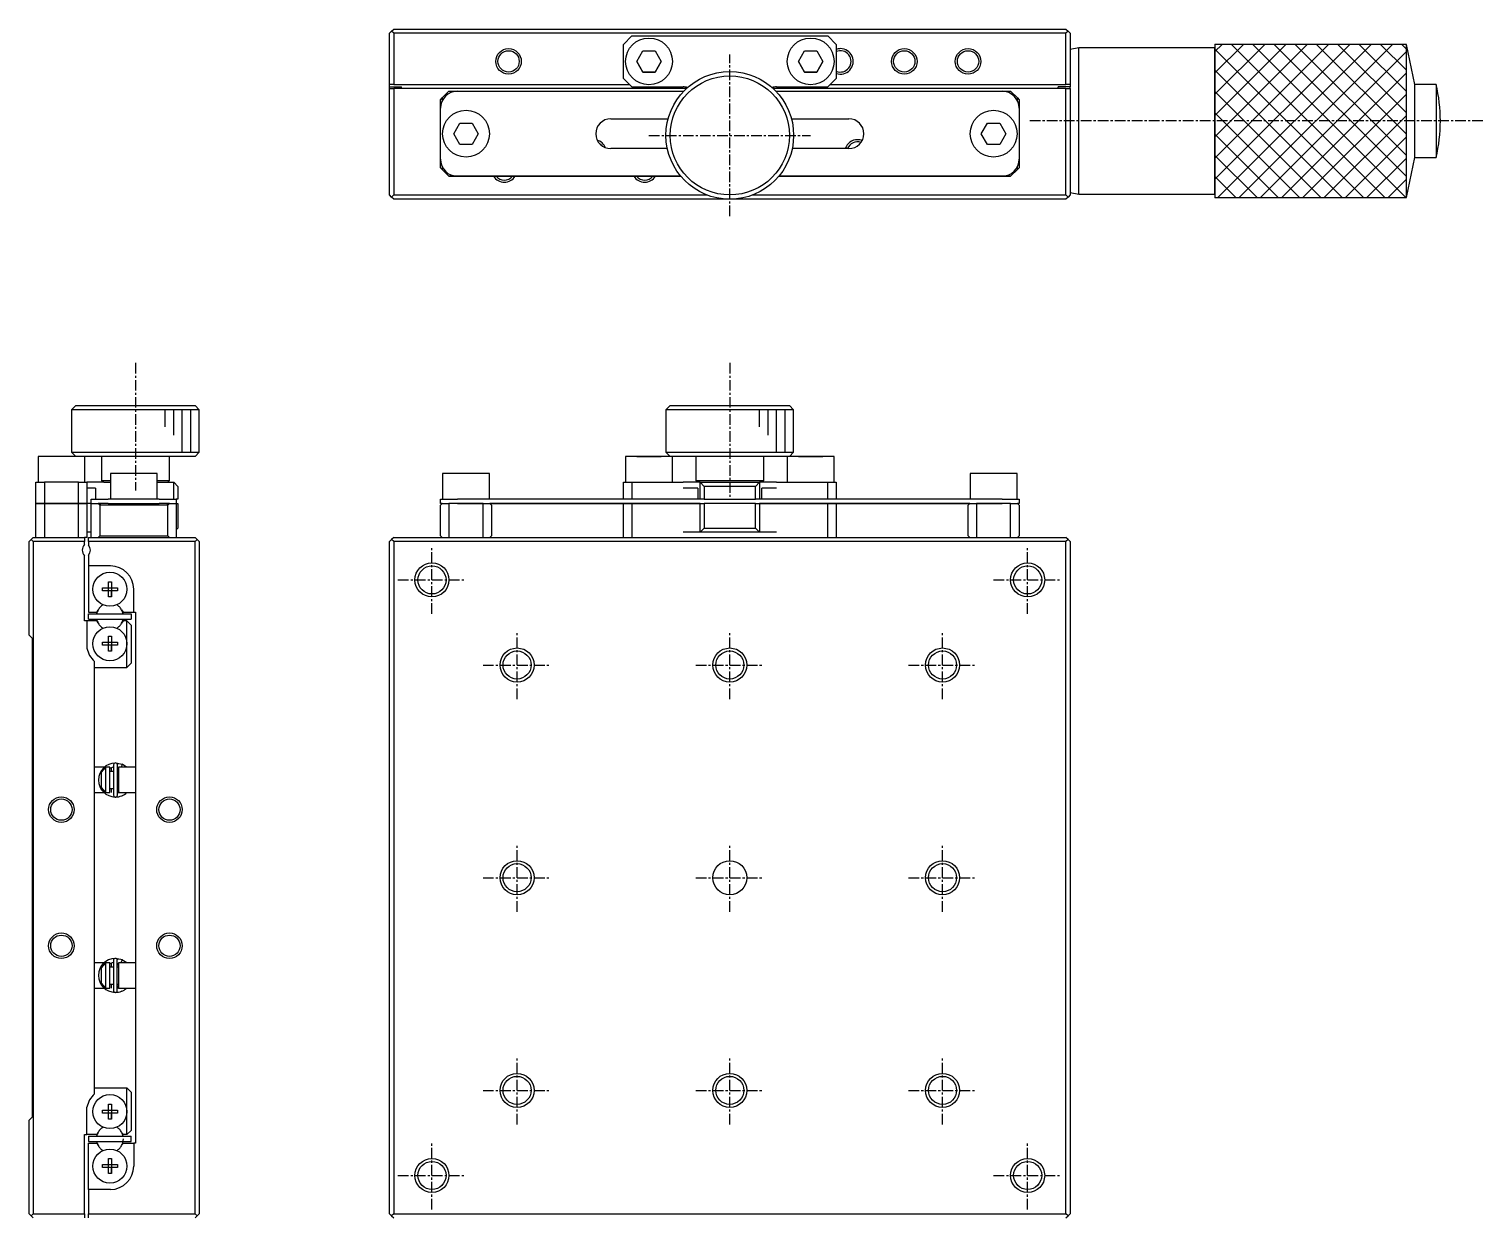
# Model space of a CAD drawing. Extents: x 10 to 387, y 10 to 255.
# Drawn here: x 32 to 202.8, y 115.4 to 255 of the extents above; entities that cross this region are included whole.
import ezdxf

# ---------------------------------------------------------------- set-up
doc = ezdxf.new("R2010")
doc.units = 0
doc.linetypes.add('CENTER', pattern=[2, 1.25, -0.25, 0.25, -0.25])
doc.layers.get('0').update_dxf_attribs({"linetype": 'CONTINUOUS'})
doc.layers.add('CENTER', color=1, linetype='CENTER')

msp = doc.modelspace()

# ---------------------------------------------------------------- linework, layer by layer
at = {"color": 7, "linetype": 'CONTINUOUS'}
for p, q in [((74.344929, 254.5), (74.594929, 254.75)), ((74.594929, 254.75), (74.844929, 255)), ((74.844929, 254.5), (74.594929, 254.75)), ((74.844929, 255), (153.844929, 255)), ((153.844929, 255), (154.094929, 254.75)), ((154.094929, 254.75), (153.844929, 254.5)), ((154.094929, 254.75), (154.344929, 254.5)), ((74.344929, 248.5), (74.344929, 254.5)), ((153.844929, 254.5), (74.844929, 254.5)), ((74.844929, 254.5), (74.844929, 248.5)), ((102.844929, 254.2), (101.844929, 253.2)), ((101.844929, 249.2), (101.844929, 253.2)), ((102.844929, 254.2), (125.844929, 254.2)), ((126.844929, 253.2), (125.844929, 254.2)), ((126.844929, 253.2), (126.844929, 249.2)), ((153.844929, 248.5), (153.844929, 254.5)), ((154.344929, 254.5), (154.344929, 248.5)), ((171.344929, 253.2), (171.344929, 252.8)), ((193.844929, 244.2), (193.844929, 253.2)), ((194.844929, 248.5), (193.844929, 253.2)), ((103.401554, 251.2), (104.123242, 252.45)), ((104.123242, 249.95), (103.401554, 251.2)), ((103.401554, 251.2), (104.123242, 249.95)), ((104.123242, 252.45), (105.566617, 252.45)), ((105.566617, 252.45), (106.288305, 251.2)), ((106.288305, 251.2), (105.566617, 249.95)), ((105.566617, 249.95), (106.288305, 251.2)), ((122.401554, 251.2), (123.123242, 252.45)), ((123.123242, 249.95), (122.401554, 251.2)), ((122.401554, 251.2), (123.123242, 249.95)), ((123.123242, 252.45), (124.566617, 252.45)), ((124.566617, 252.45), (125.288305, 251.2)), ((125.288305, 251.2), (124.566617, 249.95)), ((124.566617, 249.95), (125.288305, 251.2)), ((155.344929, 252.8), (154.344929, 252.6)), ((155.344929, 235.6), (155.344929, 252.8)), ((171.344929, 252.8), (155.344929, 252.8)), ((171.344929, 235.6), (171.344929, 252.8)), ((105.566617, 249.95), (104.123242, 249.95)), ((104.123242, 249.95), (105.566617, 249.95)), ((124.566617, 249.95), (123.123242, 249.95)), ((123.123242, 249.95), (124.566617, 249.95)), ((74.844929, 248.5), (74.344929, 248.5)), ((74.344929, 248.2), (74.344929, 248.5)), ((74.344929, 248.2), (75.744929, 248.2)), ((74.344929, 248), (74.344929, 248.2)), ((74.344929, 235.5), (74.344929, 248)), ((74.344929, 248), (74.844929, 248)), ((74.844929, 248.5), (102.544929, 248.5)), ((74.844929, 248), (74.844929, 235.5)), ((109.24591, 248), (74.844929, 248)), ((75.744929, 248), (75.744929, 248.2)), ((101.844929, 249.2), (102.844929, 248.2)), ((102.844929, 248.2), (108.844929, 248.2)), ((153.844929, 248), (119.443949, 248)), ((119.844929, 248.2), (125.844929, 248.2)), ((125.844929, 248.2), (126.844929, 249.2)), ((126.144929, 248.5), (153.844929, 248.5)), ((154.344929, 248.2), (152.944929, 248.2)), ((152.944929, 248), (152.944929, 248.2)), ((154.344929, 248.5), (153.844929, 248.5)), ((153.844929, 235.5), (153.844929, 248)), ((153.844929, 248), (154.344929, 248)), ((154.344929, 248.5), (154.344929, 248.2)), ((154.344929, 248), (154.344929, 248.2)), ((154.344929, 248), (154.344929, 235.5)), ((194.844929, 244.2), (194.844929, 248.5)), ((197.344929, 248.5), (194.844929, 248.5)), ((197.344929, 248.5), (197.344929, 239.9)), ((80.344929, 246.7), (80.544929, 246.9)), ((80.344929, 245.7), (80.344929, 246.7)), ((81.344929, 247.7), (80.544929, 246.9)), ((80.544929, 246.9), (80.544929, 246.57178)), ((81.344929, 247.7), (82.344929, 247.7)), ((82.344929, 247.7), (108.940302, 247.7)), ((119.749557, 247.7), (146.344929, 247.7)), ((146.344929, 247.7), (147.344929, 247.7)), ((148.144929, 246.9), (147.344929, 247.7)), ((148.144929, 246.57178), (148.144929, 246.9)), ((148.144929, 246.9), (148.344929, 246.7)), ((148.344929, 246.7), (148.344929, 245.7)), ((80.344929, 239.7), (80.344929, 245.7)), ((100.344929, 244.45), (107.102865, 244.45)), ((100.344929, 244.45), (107.102865, 244.45)), ((121.586994, 244.45), (128.344929, 244.45)), ((121.586994, 244.45), (128.344929, 244.45)), ((148.344929, 245.7), (148.344929, 239.7)), ((81.901554, 242.7), (82.623242, 243.95)), ((82.623242, 241.45), (81.901554, 242.7)), ((82.623242, 243.95), (84.066617, 243.95)), ((84.066617, 243.95), (84.788305, 242.7)), ((84.788305, 242.7), (84.066617, 241.45)), ((143.901554, 242.7), (144.623242, 243.95)), ((144.623242, 241.45), (143.901554, 242.7)), ((144.623242, 243.95), (146.066617, 243.95)), ((146.066617, 243.95), (146.788305, 242.7)), ((146.788305, 242.7), (146.066617, 241.45)), ((194.844929, 239.9), (194.844929, 244.2)), ((84.066617, 241.45), (82.623242, 241.45)), ((107.006844, 240.95), (100.344929, 240.95)), ((128.344929, 240.95), (121.683015, 240.95)), ((146.066617, 241.45), (144.623242, 241.45)), ((80.344929, 238.7), (80.344929, 239.7)), ((148.344929, 239.7), (148.344929, 238.7)), ((193.844929, 235.2), (194.844929, 239.9)), ((194.844929, 239.9), (197.344929, 239.9)), ((80.544929, 238.5), (80.344929, 238.7)), ((80.344929, 238.7), (80.544929, 238.5)), ((80.544929, 238.82822), (80.544929, 238.5)), ((80.544929, 238.5), (81.344929, 237.7)), ((81.344929, 237.7), (80.544929, 238.5)), ((82.344929, 237.7), (81.344929, 237.7)), ((81.344929, 237.7), (82.344929, 237.7)), ((108.582118, 237.7), (82.344929, 237.7)), ((82.344929, 237.7), (85.344929, 237.7)), ((85.344929, 237.7), (108.582118, 237.7)), ((146.344929, 237.7), (120.107741, 237.7)), ((120.107741, 237.7), (143.344929, 237.7)), ((143.344929, 237.7), (146.344929, 237.7)), ((147.344929, 237.7), (146.344929, 237.7)), ((146.344929, 237.7), (147.344929, 237.7)), ((147.344929, 237.7), (148.144929, 238.5)), ((148.144929, 238.5), (147.344929, 237.7)), ((148.144929, 238.5), (148.144929, 238.82822)), ((148.344929, 238.7), (148.144929, 238.5)), ((148.144929, 238.5), (148.344929, 238.7)), ((154.344929, 235.8), (155.344929, 235.6)), ((74.594929, 235.25), (74.344929, 235.5)), ((74.844929, 235.5), (74.594929, 235.25)), ((74.844929, 235), (74.594929, 235.25)), ((74.844929, 235.5), (111.652347, 235.5)), ((114.344929, 235), (74.844929, 235)), ((153.844929, 235), (114.344929, 235)), ((117.037512, 235.5), (153.844929, 235.5)), ((154.094929, 235.25), (153.844929, 235.5)), ((154.094929, 235.25), (153.844929, 235)), ((154.344929, 235.5), (154.094929, 235.25)), ((155.344929, 235.6), (171.344929, 235.6)), ((171.344929, 235.6), (171.344929, 235.2)), ((37.5, 210.75), (37, 210.25)), ((51.999563, 210.25), (37, 210.25)), ((37, 210.25), (37, 205.25)), ((37.5, 210.75), (51.499592, 210.75)), ((51.499592, 210.75), (51.5, 210.75)), ((52, 210.25), (51.5, 210.75)), ((52, 210.25), (51.999563, 210.25)), ((52, 205.25), (52, 210.25)), ((107.344929, 210.75), (106.844929, 210.25)), ((114.263981, 210.25), (106.844929, 210.25)), ((106.844929, 210.25), (106.844929, 205.25)), ((107.344929, 210.75), (114.269378, 210.75)), ((121.844929, 210.25), (114.263981, 210.25)), ((114.269378, 210.75), (121.344929, 210.75)), ((121.844929, 210.25), (121.344929, 210.75)), ((121.844929, 205.25), (121.844929, 210.25)), ((37, 205.25), (52, 205.25)), ((37, 205.25), (37.5, 204.75)), ((51.5, 204.75), (52, 205.25)), ((106.844929, 205.25), (121.844929, 205.25)), ((106.844929, 205.25), (107.344929, 204.75)), ((121.344929, 204.75), (121.844929, 205.25)), ((38.55, 204.75), (33.05, 204.75)), ((33.05, 204.75), (33.05, 201.75)), ((51.5, 204.75), (38.55, 204.75)), ((40.5, 204.75), (38.55, 204.75)), ((38.55, 201.75), (38.55, 204.75)), ((48.5, 204.75), (40.5, 204.75)), ((48.5, 204.75), (40.5, 204.75)), ((40.5, 204.75), (40.5, 201.95)), ((51.5, 204.75), (48.5, 204.75)), ((48.5, 201.95), (48.5, 204.75)), ((104.844929, 204.75), (102.094929, 204.75)), ((107.344929, 204.75), (102.094929, 204.75)), ((102.094929, 204.75), (102.094929, 201.75)), ((104.123242, 204.75), (103.401554, 204.75)), ((103.401554, 204.75), (104.123242, 204.75)), ((105.566617, 204.75), (104.123242, 204.75)), ((104.123242, 204.75), (105.566617, 204.75)), ((107.344929, 204.75), (104.844929, 204.75)), ((106.288305, 204.75), (105.566617, 204.75)), ((105.566617, 204.75), (106.288305, 204.75)), ((121.344929, 204.75), (107.344929, 204.75)), ((107.594929, 201.75), (107.594929, 204.75)), ((110.344929, 204.75), (110.344929, 201.95)), ((118.344929, 201.95), (118.344929, 204.75)), ((121.094929, 204.75), (121.094929, 201.75)), ((123.844929, 204.75), (121.344929, 204.75)), ((126.594929, 204.75), (121.344929, 204.75)), ((123.123242, 204.75), (122.401554, 204.75)), ((122.401554, 204.75), (123.123242, 204.75)), ((124.566617, 204.75), (123.123242, 204.75)), ((123.123242, 204.75), (124.566617, 204.75)), ((126.594929, 204.75), (123.844929, 204.75)), ((125.288305, 204.75), (124.566617, 204.75)), ((124.566617, 204.75), (125.288305, 204.75)), ((126.594929, 201.75), (126.594929, 204.75)), ((32.8, 199.25), (32.8, 201.75)), ((32.8, 201.75), (33.8, 201.75)), ((33.8, 201.75), (33.8, 199.25)), ((37.8, 201.75), (33.8, 201.75)), ((37.8, 199.25), (37.8, 201.75)), ((37.8, 201.75), (38.8, 201.75)), ((38.8, 201.75), (38.8, 199.25)), ((40.8, 201.75), (38.8, 201.75)), ((40.5, 201.95), (41.55, 201.95)), ((40.5, 201.95), (40.7, 201.75)), ((40.8, 201.75), (41.55, 201.75)), ((47.05, 202.75), (41.55, 202.75)), ((41.55, 202.75), (41.55, 199.75)), ((47.05, 199.75), (47.05, 202.75)), ((47.05, 201.95), (48.5, 201.95)), ((47.05, 201.75), (49, 201.75)), ((48.3, 201.75), (48.5, 201.95)), ((49, 199.75), (49, 201.75)), ((49, 201.75), (49.5, 201.25)), ((86.094929, 202.75), (80.594929, 202.75)), ((80.594929, 202.75), (80.594929, 199.75)), ((86.094929, 199.75), (86.094929, 202.75)), ((101.844929, 199.750001), (101.844929, 201.75)), ((101.844929, 201.75), (102.844929, 201.75)), ((102.844929, 201.75), (102.844929, 199.750001)), ((102.844929, 201.75), (108.844929, 201.75)), ((110.544929, 201.75), (108.844929, 201.75)), ((110.344929, 201.95), (118.344929, 201.95)), ((110.344929, 201.95), (110.544929, 201.75)), ((110.844929, 201.75), (110.544929, 201.75)), ((110.844929, 199.75), (110.844929, 201.75)), ((110.844929, 201.75), (111.344929, 201.25)), ((110.844929, 201.75), (113.094929, 201.75)), ((113.094929, 201.75), (115.594929, 201.75)), ((115.594929, 201.75), (117.844929, 201.75)), ((117.844929, 201.75), (117.344929, 201.25)), ((118.144929, 201.75), (117.844929, 201.75)), ((117.844929, 201.75), (117.844929, 199.75)), ((118.144929, 201.75), (118.344929, 201.95)), ((119.844929, 201.75), (118.144929, 201.75)), ((119.844929, 201.75), (125.844929, 201.75)), ((125.844929, 199.750001), (125.844929, 201.75)), ((125.844929, 201.75), (126.844929, 201.75)), ((126.844929, 201.75), (126.844929, 199.750001)), ((148.094929, 202.75), (142.594929, 202.75)), ((142.594929, 202.75), (142.594929, 199.75)), ((148.094929, 199.75), (148.094929, 202.75)), ((39.8, 201.05), (38.8, 201.05)), ((39.8, 201.05), (39.8, 199.75)), ((49.5, 201.25), (49.5, 199.75)), ((110.57698, 201.05), (108.844929, 201.05)), ((110.57698, 201.05), (110.57698, 199.75)), ((111.344929, 201.25), (111.344929, 199.75)), ((117.344929, 201.25), (111.344929, 201.25)), ((117.344929, 199.75), (117.344929, 201.25)), ((119.844929, 201.05), (118.112879, 201.05)), ((118.112879, 199.75), (118.112879, 201.05)), ((33.8, 199.25), (32.8, 199.25)), ((32.8, 195.25), (32.8, 199.25)), ((32.8, 199.25), (33.8, 199.25)), ((33.8, 199.25), (37.8, 199.25)), ((33.8, 199.25), (33.8, 195.25)), ((37.8, 199.25), (33.8, 199.25)), ((38.8, 199.25), (37.8, 199.25)), ((37.8, 195.25), (37.8, 199.25)), ((37.8, 199.25), (38.8, 199.25)), ((38.8, 199.25), (38.8, 195.25)), ((39.3, 199.25), (38.8, 199.25)), ((39.3, 199.25), (39.3, 199.75)), ((39.3, 199.75), (41.3, 199.75)), ((39.3, 195.25), (39.3, 199.25)), ((39.3, 199.25), (40.1, 199.25)), ((40.3, 199.05), (40.1, 199.25)), ((40.1, 199.25), (40.42822, 199.25)), ((40.42822, 199.25), (40.1, 199.25)), ((48.3, 199.05), (40.3, 199.05)), ((40.3, 199.05), (40.3, 195.45)), ((41.3, 199.25), (40.42822, 199.25)), ((47.3, 199.75), (41.3, 199.75)), ((41.3, 199.25), (43, 199.25)), ((43, 199.25), (47.3, 199.25)), ((47.3, 199.75), (49.3, 199.75)), ((48.17178, 199.25), (47.3, 199.25)), ((48.17178, 199.25), (48.5, 199.25)), ((48.5, 199.25), (48.17178, 199.25)), ((48.5, 199.25), (48.3, 199.05)), ((48.3, 195.45), (48.3, 199.05)), ((48.5, 199.25), (49.3, 199.25)), ((49.5, 199.75), (49.3, 199.75)), ((49.3, 199.75), (49.3, 199.25)), ((49.3, 199.25), (49.3, 195.25)), ((49.3, 199.25), (49.5, 199.25)), ((49.5, 199.25), (49.5, 196.35)), ((80.344929, 199.25), (80.344929, 199.75)), ((80.344929, 199.75), (82.344929, 199.75)), ((80.544929, 199.25), (80.344929, 199.05)), ((80.544929, 199.25), (80.344929, 199.25)), ((80.544929, 199.25), (80.344929, 199.25)), ((80.344929, 195.45), (80.344929, 199.05)), ((80.544929, 199.25), (81.344929, 199.25)), ((81.344929, 199.25), (81.344929, 195.25)), ((82.344929, 199.25), (81.344929, 199.25)), ((82.344929, 199.25), (81.344929, 199.25)), ((111.144929, 199.75), (82.344929, 199.75)), ((85.344929, 199.25), (82.344929, 199.25)), ((82.344929, 199.25), (85.344929, 199.25)), ((85.344929, 195.25), (85.344929, 199.25)), ((85.344929, 199.25), (111.144929, 199.25)), ((86.344929, 199.05), (86.144929, 199.25)), ((110.167805, 199.25), (86.144929, 199.25)), ((86.344929, 199.05), (86.344929, 195.45)), ((100.344929, 199.25), (98.594929, 199.25)), ((100.344929, 199.25), (98.594929, 199.25)), ((110.844929, 199.25), (100.344929, 199.25)), ((100.344929, 199.25), (110.844929, 199.25)), ((101.844929, 195.25), (101.844929, 199.25)), ((102.844929, 199.25), (102.844929, 195.25)), ((110.844929, 195.85), (110.844929, 199.25)), ((111.344929, 199.75), (111.144929, 199.75)), ((111.144929, 199.25), (111.344929, 199.25)), ((111.344929, 199.75), (117.344929, 199.75)), ((111.344929, 199.25), (111.344929, 196.35)), ((117.344929, 199.25), (111.344929, 199.25)), ((117.544929, 199.75), (117.344929, 199.75)), ((117.344929, 196.35), (117.344929, 199.25)), ((117.344929, 199.25), (117.544929, 199.25)), ((146.344929, 199.75), (117.544929, 199.75)), ((117.544929, 199.25), (143.344929, 199.25)), ((128.344929, 199.25), (117.844929, 199.25)), ((117.844929, 199.25), (128.344929, 199.25)), ((117.844929, 199.25), (117.844929, 195.85)), ((142.544929, 199.25), (118.522054, 199.25)), ((125.844929, 195.25), (125.844929, 199.25)), ((126.844929, 199.25), (126.844929, 195.25)), ((130.094929, 199.25), (128.344929, 199.25)), ((130.094929, 199.25), (128.344929, 199.25)), ((142.544929, 199.25), (142.344929, 199.05)), ((142.344929, 195.45), (142.344929, 199.05)), ((143.344929, 199.25), (143.344929, 195.25)), ((146.344929, 199.25), (143.344929, 199.25)), ((143.344929, 199.25), (146.344929, 199.25)), ((146.344929, 199.75), (148.344929, 199.75)), ((147.344929, 199.25), (146.344929, 199.25)), ((147.344929, 199.25), (146.344929, 199.25)), ((147.344929, 195.25), (147.344929, 199.25)), ((147.344929, 199.25), (148.144929, 199.25)), ((148.344929, 199.05), (148.144929, 199.25)), ((148.344929, 199.25), (148.144929, 199.25)), ((148.344929, 199.25), (148.144929, 199.25)), ((148.344929, 199.75), (148.344929, 199.25)), ((148.344929, 199.05), (148.344929, 195.45)), ((32.25, 195), (32, 194.75)), ((32.5, 195.25), (32.25, 195)), ((32.5, 194.75), (32.25, 195)), ((32.5, 195.25), (38.5, 195.25)), ((38.8, 195.25), (38.5, 195.25)), ((38.5, 195.25), (38.5, 194.75)), ((39.3, 195.85), (38.8, 195.85)), ((39, 195.25), (51.5, 195.25)), ((39, 194.75), (39, 195.25)), ((40.1, 195.25), (40.3, 195.45)), ((40.3, 195.45), (48.3, 195.45)), ((48.3, 195.45), (48.5, 195.25)), ((49.5, 196.35), (49.3, 196.15)), ((51.5, 195.25), (51.75, 195)), ((51.75, 195), (51.5, 194.75)), ((52, 194.75), (51.75, 195)), ((74.594929, 195), (74.344929, 194.75)), ((74.844929, 195.25), (74.594929, 195)), ((74.844929, 194.75), (74.594929, 195)), ((74.844929, 195.25), (153.844929, 195.25)), ((80.344929, 195.45), (80.544929, 195.25)), ((80.544929, 195.25), (80.344929, 195.45)), ((86.144929, 195.25), (86.344929, 195.45)), ((86.344929, 195.45), (86.144929, 195.25)), ((110.844929, 195.85), (108.844929, 195.85)), ((111.344929, 196.35), (110.844929, 195.85)), ((117.844929, 195.85), (110.844929, 195.85)), ((111.344929, 196.35), (117.344929, 196.35)), ((117.344929, 196.35), (117.844929, 195.85)), ((119.844929, 195.85), (117.844929, 195.85)), ((142.344929, 195.45), (142.544929, 195.25)), ((142.544929, 195.25), (142.344929, 195.45)), ((148.144929, 195.25), (148.344929, 195.45)), ((148.344929, 195.45), (148.144929, 195.25)), ((154.094929, 195), (153.844929, 195.25)), ((154.094929, 195), (153.844929, 194.75)), ((154.344929, 194.75), (154.094929, 195)), ((32, 183.75), (32, 194.75)), ((32.5, 194.75), (32.5, 115.75)), ((38.5, 194.75), (32.5, 194.75)), ((38.5, 194.411438), (38.5, 194.75)), ((38.5, 185.45), (38.5, 193.088562)), ((39, 194.75), (39, 194.35)), ((51.5, 194.75), (39, 194.75)), ((39, 193.15), (39, 191.9)), ((51.5, 115.75), (51.5, 194.75)), ((52, 194.75), (52, 115.75)), ((74.344929, 115.75), (74.344929, 194.75)), ((153.844929, 194.75), (74.844929, 194.75)), ((74.844929, 194.75), (74.844929, 115.75)), ((153.844929, 115.75), (153.844929, 194.75)), ((154.344929, 194.75), (154.344929, 115.75)), ((41.55, 191.9), (39, 191.9)), ((39, 191.9), (39, 186.45)), ((41.32, 190.036361), (41.68, 190.036361)), ((41.32, 189.33), (41.32, 190.036361)), ((41.68, 190.036361), (41.68, 189.33)), ((41.68, 190.036361), (41.68, 189.33)), ((40.613639, 189.33), (41.32, 189.33)), ((40.613639, 188.97), (40.613639, 189.33)), ((41.32, 188.97), (40.613639, 188.97)), ((41.330372, 189.319628), (41.32, 189.33)), ((41.330372, 188.980372), (41.32, 188.97)), ((41.32, 188.263639), (41.32, 188.97)), ((41.68, 188.263639), (41.32, 188.263639)), ((41.330372, 188.980372), (41.330372, 189.319628)), ((41.330372, 189.319628), (41.669628, 189.319628)), ((41.669628, 188.980372), (41.330372, 188.980372)), ((41.669628, 189.319628), (41.68, 189.33)), ((41.669628, 189.319628), (41.669628, 188.980372)), ((41.669628, 188.980372), (41.68, 188.97)), ((41.68, 189.33), (42.386361, 189.33)), ((41.68, 188.97), (41.68, 188.263639)), ((42.386361, 188.97), (41.68, 188.97)), ((41.68, 188.263639), (41.68, 188.97)), ((42.386361, 189.33), (42.386361, 188.97)), ((44.3, 186.45), (44.3, 189.15)), ((39, 186.45), (39.955588, 186.45)), ((39, 186.25), (44, 186.25)), ((39, 185.65), (39, 186.25)), ((39, 186.25), (39.941104, 186.25)), ((39.85, 186.25), (39.941104, 186.25)), ((39.85, 186.25), (39.941104, 186.25)), ((39.85, 186.25), (39.941104, 186.25)), ((39.85, 186.25), (39.941104, 186.25)), ((39.85, 186.25), (39.941104, 186.25)), ((39.85, 186.25), (39.941104, 186.25)), ((39.85, 186.25), (39.941104, 186.25)), ((39.85, 186.25), (39.941104, 186.25)), ((39.85, 186.25), (39.941104, 186.25)), ((39.85, 186.25), (39.941104, 186.25)), ((39.85, 186.25), (39.941104, 186.25)), ((39.85, 186.25), (39.941104, 186.25)), ((39.85, 186.25), (39.941104, 186.25)), ((39.85, 186.25), (39.941104, 186.25)), ((39.85, 186.25), (39.941104, 186.25)), ((39.85, 186.25), (39.941104, 186.25)), ((39.85, 186.25), (43.15, 186.25)), ((39.85, 186.25), (39.941104, 186.25)), ((39.85, 186.25), (39.941104, 186.25)), ((39.85, 186.25), (39.941104, 186.25)), ((39.85, 186.25), (39.941104, 186.25)), ((39.85, 186.25), (39.941104, 186.25)), ((39.85, 186.25), (39.941104, 186.25)), ((39.85, 186.25), (39.941104, 186.25)), ((39.85, 186.25), (39.941104, 186.25)), ((39.85, 186.25), (39.941104, 186.25)), ((39.85, 186.25), (39.941104, 186.25)), ((39.85, 186.25), (39.941104, 186.25)), ((39.85, 186.25), (39.941104, 186.25)), ((39.85, 186.25), (39.941104, 186.25)), ((39.85, 186.25), (39.941104, 186.25)), ((39.85, 186.25), (39.941104, 186.25)), ((39.955588, 186.45), (40.125185, 186.74375)), ((42.874815, 186.74375), (43.044412, 186.45)), ((43.044412, 186.45), (44.3, 186.45)), ((43.058896, 186.25), (43.15, 186.25)), ((43.058896, 186.25), (43.15, 186.25)), ((43.058896, 186.25), (43.15, 186.25)), ((43.058896, 186.25), (43.15, 186.25)), ((43.058896, 186.25), (43.15, 186.25)), ((43.058896, 186.25), (43.15, 186.25)), ((43.058896, 186.25), (43.15, 186.25)), ((43.058896, 186.25), (43.15, 186.25)), ((43.058896, 186.25), (44, 186.25)), ((43.058896, 186.25), (43.15, 186.25)), ((43.058896, 186.25), (43.15, 186.25)), ((43.058896, 186.25), (43.15, 186.25)), ((43.058896, 186.25), (43.15, 186.25)), ((43.058896, 186.25), (43.15, 186.25)), ((43.058896, 186.25), (43.15, 186.25)), ((43.058896, 186.25), (43.15, 186.25)), ((44, 186.25), (44, 185.65)), ((44.3, 186.45), (44.5, 186.45)), ((44.5, 186.45), (44.5, 124.05)), ((38.8, 185.45), (38.5, 185.45)), ((38.8, 185.45), (38.8, 182.227985)), ((39.955588, 185.45), (38.8, 185.45)), ((39, 185.65), (44, 185.65)), ((40.125185, 185.15625), (39.955588, 185.45)), ((43.044412, 185.45), (42.874815, 185.15625)), ((43.5, 185.45), (43.044412, 185.45)), ((43.5, 182.75), (43.5, 185.45)), ((43.5, 185.45), (44, 184.95)), ((44, 184.95), (44, 180.45)), ((32, 183.75), (32.35, 183.4)), ((32.35, 183.4), (32.35, 127.1)), ((40.613639, 182.93), (41.32, 182.93)), ((40.613639, 182.57), (40.613639, 182.93)), ((41.32, 183.636361), (41.68, 183.636361)), ((41.32, 182.93), (41.32, 183.636361)), ((41.330372, 182.919628), (41.32, 182.93)), ((41.330372, 182.580372), (41.330372, 182.919628)), ((41.330372, 182.919628), (41.669628, 182.919628)), ((41.669628, 182.919628), (41.68, 182.93)), ((41.669628, 182.919628), (41.669628, 182.580372)), ((41.68, 183.636361), (41.68, 182.93)), ((41.68, 183.636361), (41.68, 182.93)), ((41.68, 182.93), (42.386361, 182.93)), ((42.386361, 182.93), (42.386361, 182.57)), ((41.32, 182.57), (40.613639, 182.57)), ((41.330372, 182.580372), (41.32, 182.57)), ((41.32, 181.863639), (41.32, 182.57)), ((41.68, 181.863639), (41.32, 181.863639)), ((41.669628, 182.580372), (41.330372, 182.580372)), ((41.669628, 182.580372), (41.68, 182.57)), ((41.68, 182.57), (41.68, 181.863639)), ((42.386361, 182.57), (41.68, 182.57)), ((41.68, 181.863639), (41.68, 182.57)), ((43.5, 179.95), (43.5, 182.75)), ((39.7, 129.829062), (39.7, 180.670938)), ((39.7, 179.95), (43.5, 179.95)), ((44, 180.45), (43.5, 179.95)), ((40.854616, 168.25), (39.7, 168.25)), ((40.5, 167.666515), (41, 168.195683)), ((40.5, 165.833485), (40.5, 167.666515)), ((41, 168.25), (41, 168.195683)), ((41.5, 168.25), (41, 168.25)), ((41, 168.195683), (41, 165.304317)), ((41.499962, 168.137421), (41.929682, 168.266292)), ((41.5, 165.25), (41.5, 168.25)), ((41.929734, 167.75), (41.5, 167.75)), ((41.7, 167.75), (41.7, 168.214547)), ((41.929734, 168.506687), (41.929734, 164.956687)), ((42.934774, 168.572168), (42.183375, 168.73022)), ((42.379734, 164.956687), (42.379734, 168.506687)), ((42.379734, 167.907136), (42.499992, 168.135853)), ((42.5, 167.75), (42.379734, 167.75)), ((42.5, 168.25), (42.5, 165.25)), ((44.5, 168.25), (42.5, 168.25)), ((42.935138, 168.572019), (42.826769, 168.249973)), ((43.454354, 168.250169), (42.926, 168.575868)), ((42.968328, 168.557587), (42.934774, 168.572168)), ((41, 165.304317), (40.5, 165.833485)), ((41.5, 165.75), (41.929734, 165.75)), ((41.7, 165.25), (41.7, 165.75)), ((42.379734, 165.75), (42.5, 165.75)), ((39.7, 165.25), (40.813018, 165.25)), ((40.813237, 165.25), (40.813381, 165.25)), ((41, 165.304317), (41, 165.25)), ((41, 165.25), (41.5, 165.25)), ((42.499955, 165.327547), (42.379734, 165.556239)), ((42.504428, 165.220725), (42.379752, 165.197069)), ((42.5, 165.25), (44.5, 165.25)), ((42.611234, 165.249626), (42.504428, 165.220725)), ((42.867694, 164.86497), (42.868847, 164.865339)), ((42.868847, 164.865339), (42.871163, 164.866086)), ((42.871163, 164.866086), (42.872361, 164.866475)), ((42.872361, 164.866475), (42.873995, 164.867011)), ((42.873995, 164.867011), (42.874935, 164.867321)), ((42.874935, 164.867321), (42.876421, 164.867814)), ((42.876421, 164.867814), (42.877352, 164.868125)), ((42.877352, 164.868125), (42.879482, 164.868841)), ((42.879482, 164.868841), (42.926472, 164.88658)), ((42.922892, 164.886642), (42.925041, 164.886284)), ((42.925041, 164.886284), (42.924722, 164.887059)), ((42.926472, 164.88658), (42.925041, 164.886284)), ((42.926216, 164.887597), (42.956471, 164.900553)), ((40.802568, 145.25), (39.7, 145.25)), ((40.80354, 145.25), (40.803437, 145.25)), ((41, 145.25), (41, 145.195683)), ((41.5, 145.25), (41, 145.25)), ((41.49995, 145.179353), (41.920454, 145.303976)), ((41.5, 142.25), (41.5, 145.25)), ((41.68565, 145.25), (41.685503, 145.25)), ((41.685872, 145.25), (41.685728, 145.25)), ((41.7, 145.25), (41.685894, 145.25)), ((41.7, 144.75), (41.7, 145.25)), ((41.920506, 145.544371), (41.920506, 141.994371)), ((42.9591, 145.59527), (42.174146, 145.767904)), ((42.370506, 141.994371), (42.370506, 145.544371)), ((42.5, 145.25), (42.5, 142.25)), ((44.5, 145.25), (42.5, 145.25)), ((42.92591, 145.609702), (42.797093, 145.249972)), ((43.487977, 145.250152), (42.916771, 145.613551)), ((40.5, 144.666515), (41, 145.195683)), ((40.5, 142.833485), (40.5, 144.666515)), ((41, 145.195683), (41, 142.304317)), ((41.920506, 144.75), (41.5, 144.75)), ((42.370506, 144.944819), (42.499969, 145.179525)), ((42.5, 144.75), (42.370506, 144.75)), ((39.7, 142.25), (40.84661, 142.25)), ((41, 142.304317), (40.5, 142.833485)), ((40.847358, 142.25), (40.84746, 142.25)), ((41, 142.304317), (41, 142.25)), ((41, 142.25), (41.5, 142.25)), ((41.5, 142.75), (41.920506, 142.75)), ((41.7, 142.284103), (41.7, 142.75)), ((42.370506, 142.75), (42.5, 142.75)), ((42.499959, 142.359223), (42.370506, 142.593923)), ((42.500014, 142.259537), (42.370524, 142.234753)), ((42.5, 142.25), (44.5, 142.25)), ((42.858465, 141.902653), (42.859619, 141.903022)), ((42.859619, 141.903022), (42.861935, 141.903769)), ((42.861935, 141.903769), (42.863132, 141.904159)), ((42.863132, 141.904159), (42.864766, 141.904694)), ((42.864766, 141.904694), (42.865707, 141.905004)), ((42.865707, 141.905004), (42.867192, 141.905497)), ((42.867192, 141.905497), (42.868124, 141.905808)), ((42.868124, 141.905808), (42.870254, 141.906524)), ((42.870254, 141.906524), (42.917243, 141.924264)), ((42.913664, 141.924326), (42.915812, 141.923967)), ((42.915812, 141.923967), (42.915494, 141.924743)), ((42.917243, 141.924264), (42.915812, 141.923967)), ((42.916987, 141.925281), (42.947243, 141.938237)), ((39.7, 130.55), (43.5, 130.55)), ((43.5, 127.75), (43.5, 130.55)), ((43.5, 130.55), (44, 130.05)), ((44, 130.05), (44, 125.55)), ((38.8, 125.05), (38.8, 128.272015)), ((41.32, 128.636361), (41.68, 128.636361)), ((41.32, 127.93), (41.32, 128.636361)), ((41.68, 128.636361), (41.68, 127.93)), ((41.68, 128.636361), (41.68, 127.93)), ((32.35, 127.1), (32, 126.75)), ((32, 115.75), (32, 126.75)), ((40.613639, 127.93), (41.32, 127.93)), ((40.613639, 127.57), (40.613639, 127.93)), ((41.32, 127.57), (40.613639, 127.57)), ((41.330372, 127.919628), (41.32, 127.93)), ((41.330372, 127.580372), (41.32, 127.57)), ((41.32, 126.863639), (41.32, 127.57)), ((41.68, 126.863639), (41.32, 126.863639)), ((41.330372, 127.580372), (41.330372, 127.919628)), ((41.330372, 127.919628), (41.669628, 127.919628)), ((41.669628, 127.580372), (41.330372, 127.580372)), ((41.669628, 127.919628), (41.68, 127.93)), ((41.669628, 127.919628), (41.669628, 127.580372)), ((41.669628, 127.580372), (41.68, 127.57)), ((41.68, 127.93), (42.386361, 127.93)), ((41.68, 127.57), (41.68, 126.863639)), ((42.386361, 127.57), (41.68, 127.57)), ((41.68, 126.863639), (41.68, 127.57)), ((42.386361, 127.93), (42.386361, 127.57)), ((43.5, 125.05), (43.5, 127.75)), ((38.5, 125.05), (38.8, 125.05)), ((38.5, 115.75), (38.5, 125.05)), ((39.955588, 125.05), (38.8, 125.05)), ((39, 124.85), (44, 124.85)), ((39, 124.85), (39, 124.25)), ((40.125185, 125.34375), (39.955588, 125.05)), ((43.044412, 125.05), (42.874815, 125.34375)), ((43.5, 125.05), (43.044412, 125.05)), ((44, 125.55), (43.5, 125.05)), ((44, 124.25), (44, 124.85)), ((39, 124.25), (44, 124.25)), ((39, 124.25), (39.941104, 124.25)), ((39, 124.05), (39.955588, 124.05)), ((39, 118.6), (39, 124.05)), ((39.85, 124.25), (39.941104, 124.25)), ((39.85, 124.25), (39.941104, 124.25)), ((39.85, 124.25), (39.941104, 124.25)), ((39.85, 124.25), (39.941104, 124.25)), ((39.85, 124.25), (39.941104, 124.25)), ((39.85, 124.25), (39.941104, 124.25)), ((39.85, 124.25), (39.941104, 124.25)), ((39.85, 124.25), (39.941104, 124.25)), ((39.85, 124.25), (39.941104, 124.25)), ((39.85, 124.25), (39.941104, 124.25)), ((39.85, 124.25), (39.941104, 124.25)), ((39.85, 124.25), (39.941104, 124.25)), ((39.85, 124.25), (39.941104, 124.25)), ((39.85, 124.25), (39.941104, 124.25)), ((39.85, 124.25), (39.941104, 124.25)), ((39.85, 124.25), (39.941104, 124.25)), ((39.85, 124.25), (43.15, 124.25)), ((39.85, 124.25), (39.941104, 124.25)), ((39.85, 124.25), (39.941104, 124.25)), ((39.85, 124.25), (39.941104, 124.25)), ((39.85, 124.25), (39.941104, 124.25)), ((39.85, 124.25), (39.941104, 124.25)), ((39.85, 124.25), (39.941104, 124.25)), ((39.85, 124.25), (39.941104, 124.25)), ((39.85, 124.25), (39.941104, 124.25)), ((39.85, 124.25), (39.941104, 124.25)), ((39.85, 124.25), (39.941104, 124.25)), ((39.85, 124.25), (39.941104, 124.25)), ((39.85, 124.25), (39.941104, 124.25)), ((39.85, 124.25), (39.941104, 124.25)), ((39.85, 124.25), (39.941104, 124.25)), ((39.85, 124.25), (39.941104, 124.25)), ((39.955588, 124.05), (40.125185, 123.75625)), ((42.874815, 123.75625), (43.044412, 124.05)), ((43.044412, 124.05), (44.3, 124.05)), ((43.058896, 124.25), (43.15, 124.25)), ((43.058896, 124.25), (43.15, 124.25)), ((43.058896, 124.25), (43.15, 124.25)), ((43.058896, 124.25), (43.15, 124.25)), ((43.058896, 124.25), (43.15, 124.25)), ((43.058896, 124.25), (43.15, 124.25)), ((43.058896, 124.25), (43.15, 124.25)), ((43.058896, 124.25), (44, 124.25)), ((43.058896, 124.25), (43.15, 124.25)), ((43.058896, 124.25), (43.15, 124.25)), ((43.058896, 124.25), (43.15, 124.25)), ((43.058896, 124.25), (43.15, 124.25)), ((43.058896, 124.25), (43.15, 124.25)), ((43.058896, 124.25), (43.15, 124.25)), ((43.058896, 124.25), (43.15, 124.25)), ((44.3, 124.05), (44.3, 121.35)), ((44.5, 124.05), (44.3, 124.05)), ((40.613639, 121.53), (41.32, 121.53)), ((40.613639, 121.17), (40.613639, 121.53)), ((41.32, 122.236361), (41.68, 122.236361)), ((41.32, 121.53), (41.32, 122.236361)), ((41.330372, 121.519628), (41.32, 121.53)), ((41.330372, 121.180372), (41.330372, 121.519628)), ((41.330372, 121.519628), (41.669628, 121.519628)), ((41.669628, 121.519628), (41.68, 121.53)), ((41.669628, 121.519628), (41.669628, 121.180372)), ((41.68, 122.236361), (41.68, 121.53)), ((41.68, 122.236361), (41.68, 121.53)), ((41.68, 121.53), (42.386361, 121.53)), ((42.386361, 121.53), (42.386361, 121.17)), ((41.32, 121.17), (40.613639, 121.17)), ((41.330372, 121.180372), (41.32, 121.17)), ((41.32, 120.463639), (41.32, 121.17)), ((41.68, 120.463639), (41.32, 120.463639)), ((41.669628, 121.180372), (41.330372, 121.180372)), ((41.669628, 121.180372), (41.68, 121.17)), ((41.68, 121.17), (41.68, 120.463639)), ((42.386361, 121.17), (41.68, 121.17)), ((41.68, 120.463639), (41.68, 121.17)), ((41.55, 118.6), (39, 118.6)), ((39, 118.6), (39, 115.75)), ((32, 115.75), (32.25, 115.5)), ((32.25, 115.5), (32.5, 115.75)), ((32.25, 115.5), (32.5, 115.25)), ((32.5, 115.75), (38.5, 115.75)), ((38.5, 115.75), (38.5, 115.25)), ((39, 115.75), (51.5, 115.75)), ((39, 115.25), (39, 115.75)), ((51.5, 115.75), (51.75, 115.5)), ((51.75, 115.5), (51.5, 115.25)), ((52, 115.75), (51.75, 115.5)), ((74.344929, 115.75), (74.594929, 115.5)), ((74.844929, 115.75), (74.594929, 115.5)), ((74.594929, 115.5), (74.844929, 115.25)), ((74.844929, 115.75), (153.844929, 115.75)), ((154.094929, 115.5), (153.844929, 115.75)), ((153.844929, 115.25), (154.094929, 115.5)), ((154.094929, 115.5), (154.344929, 115.75))]:
    msp.add_line(p, q, dxfattribs=at)
at = {"color": 3, "linetype": 'CONTINUOUS'}
for p, q in [((171.344929, 253.2), (171.344929, 235.2)), ((193.844929, 253.2), (171.344929, 253.2)), ((171.344929, 252.344929), (172.2, 253.2)), ((171.344929, 249.844929), (174.7, 253.2)), ((171.344929, 247.344929), (177.2, 253.2)), ((171.344929, 244.844929), (179.7, 253.2)), ((171.344929, 242.344929), (182.2, 253.2)), ((171.344929, 239.844929), (184.7, 253.2)), ((171.344929, 237.344929), (187.2, 253.2)), ((171.7, 235.2), (189.7, 253.2)), ((173.3, 253.2), (191.3, 235.2)), ((174.2, 235.2), (192.2, 253.2)), ((175.8, 253.2), (193.8, 235.2)), ((178.3, 253.2), (193.844929, 237.655071)), ((180.8, 253.2), (193.844929, 240.155071)), ((183.3, 253.2), (193.844929, 242.655071)), ((185.8, 253.2), (193.844929, 245.155071)), ((188.3, 253.2), (193.844929, 247.655071)), ((190.8, 253.2), (193.844929, 250.155071)), ((193.3, 253.2), (193.844929, 252.655071)), ((171.344929, 252.655071), (188.8, 235.2)), ((176.7, 235.2), (193.844929, 252.344929)), ((171.344929, 250.155071), (186.3, 235.2)), ((179.2, 235.2), (193.844929, 249.844929)), ((171.344929, 247.655071), (183.8, 235.2)), ((181.7, 235.2), (193.844929, 247.344929)), ((171.344929, 245.155071), (181.3, 235.2)), ((184.2, 235.2), (193.844929, 244.844929)), ((171.344929, 242.655071), (178.8, 235.2)), ((193.844929, 235.2), (193.844929, 244.2)), ((186.7, 235.2), (193.844929, 242.344929)), ((171.344929, 240.155071), (176.3, 235.2)), ((189.2, 235.2), (193.844929, 239.844929)), ((171.344929, 237.655071), (173.8, 235.2)), ((191.7, 235.2), (193.844929, 237.344929)), ((171.344929, 235.2), (193.844929, 235.2)), ((48, 208.25), (48, 210.25)), ((49, 207.25), (49, 210.25)), ((50, 205.25), (50, 210.25)), ((51, 205.25), (51, 210.25)), ((117.844929, 208.25), (117.844929, 210.25)), ((118.844929, 207.25), (118.844929, 210.25)), ((119.844929, 205.25), (119.844929, 210.25)), ((120.844929, 205.25), (120.844929, 210.25))]:
    msp.add_line(p, q, dxfattribs=at)
at = {"color": 7, "linetype": 'CONTINUOUS', "const_width": 0.1}
msp.add_lwpolyline([(171.344929, 253.2), (193.844929, 253.2), (193.844929, 235.2), (171.344929, 235.2)], close=True, dxfattribs=at)
for points in [[(42.926472, 168.576795), (42.894885, 168.589132), (42.860953, 168.600517), (42.826504, 168.610192), (42.791625, 168.618133), (42.756401, 168.62432), (42.720918, 168.62874), (42.685263, 168.631381), (42.649523, 168.632239), (42.613786, 168.63131), (42.578139, 168.628598), (42.542669, 168.624109), (42.507462, 168.617854), (42.472605, 168.609848), (42.438183, 168.60011), (42.404279, 168.588664), (42.370978, 168.575538), (42.369147, 168.57476)], [(42.925041, 168.577091), (42.927182, 168.576402), (42.928795, 168.574461), (42.929869, 168.571278), (42.930398, 168.566874), (42.930378, 168.561275), (42.92981, 168.554514), (42.928697, 168.546633), (42.927046, 168.537679), (42.924866, 168.527707), (42.922172, 168.516776), (42.918978, 168.504954), (42.915306, 168.49231), (42.911176, 168.478922), (42.906614, 168.464871), (42.901647, 168.450241), (42.896305, 168.435121), (42.890622, 168.419603), (42.88463, 168.40378), (42.878366, 168.387748), (42.871869, 168.371604), (42.865177, 168.355446), (42.858331, 168.33937), (42.851372, 168.323476), (42.844342, 168.307857), (42.837285, 168.29261), (42.830241, 168.277825), (42.823255, 168.263593), (42.816368, 168.25)], [(42.917243, 145.614478), (42.885656, 145.626815), (42.851725, 145.638201), (42.817276, 145.647876), (42.782397, 145.655816), (42.747172, 145.662004), (42.711689, 145.666423), (42.676034, 145.669065), (42.640295, 145.669922), (42.604558, 145.668994), (42.56891, 145.666281), (42.53344, 145.661792), (42.498233, 145.655537), (42.463376, 145.647531), (42.428954, 145.637794), (42.395051, 145.626348), (42.36175, 145.613221), (42.359919, 145.612443)], [(42.915812, 145.614774), (42.918161, 145.61393), (42.919855, 145.611537), (42.92088, 145.607614), (42.921228, 145.602189), (42.920898, 145.595304), (42.919891, 145.587009), (42.918215, 145.577367), (42.915883, 145.566451), (42.912912, 145.554341), (42.909324, 145.541128), (42.905147, 145.526911), (42.90041, 145.511796), (42.895151, 145.495897), (42.889408, 145.479332), (42.883223, 145.462226), (42.876644, 145.444705), (42.86972, 145.426902), (42.862502, 145.408949), (42.855044, 145.39098), (42.847403, 145.373131), (42.839634, 145.355534), (42.831797, 145.338321), (42.82395, 145.321621), (42.816151, 145.305559), (42.80846, 145.290255), (42.800933, 145.275823), (42.793627, 145.262371), (42.786596, 145.25)]]:
    msp.add_lwpolyline(points, dxfattribs=at)
at = {"color": 7, "linetype": 'CONTINUOUS'}
for centre, radius in [((104.844929, 251.2), 2.75), ((123.844929, 251.2), 2.75), ((88.344929, 251.2), 1.25), ((134.844929, 251.2), 1.25), ((142.344929, 251.2), 1.25), ((114.344929, 242.5), 7.5), ((114.344929, 242.5), 7), ((83.344929, 242.7), 2.75), ((145.344929, 242.7), 2.75), ((79.344929, 190.25), 1.65), ((149.344929, 190.25), 1.65), ((41.5, 189.15), 2), ((41.5, 182.75), 2), ((89.344929, 180.25), 1.65), ((114.344929, 180.25), 1.65), ((139.344929, 180.25), 1.65), ((35.8, 163.25), 1.25), ((48.5, 163.25), 1.25), ((114.344929, 155.25), 2), ((89.344929, 155.25), 1.65), ((139.344929, 155.25), 1.65), ((35.8, 147.25), 1.25), ((48.5, 147.25), 1.25), ((89.344929, 130.25), 1.65), ((114.344929, 130.25), 1.65), ((139.344929, 130.25), 1.65), ((41.5, 127.75), 2), ((41.5, 121.35), 2), ((79.344929, 120.25), 1.65), ((149.344929, 120.25), 1.65)]:
    msp.add_circle(centre, radius, dxfattribs=at)
at = {"color": 3, "linetype": 'CONTINUOUS'}
for centre, radius in [((88.344929, 251.2), 1.5), ((134.844929, 251.2), 1.5), ((142.344929, 251.2), 1.5), ((79.344929, 190.25), 2), ((149.344929, 190.25), 2), ((89.344929, 180.25), 2), ((114.344929, 180.25), 2), ((139.344929, 180.25), 2), ((35.8, 163.25), 1.5), ((48.5, 163.25), 1.5), ((89.344929, 155.25), 2), ((139.344929, 155.25), 2), ((35.8, 147.25), 1.5), ((48.5, 147.25), 1.5), ((89.344929, 130.25), 2), ((114.344929, 130.25), 2), ((139.344929, 130.25), 2), ((79.344929, 120.25), 2), ((149.344929, 120.25), 2)]:
    msp.add_circle(centre, radius, dxfattribs=at)
for centre, start, end in [((127.344929, 251.2), 90, 109.471221), ((127.344929, 251.2), 250.528779, 90), ((98.344929, 240.5), 21.881768, 73.570854), ((129.344929, 240.5), 90, 162.542397), ((129.344929, 240.5), 68.34896, 90), ((87.844929, 238.5), 212.230953, 327.769047), ((104.344929, 238.5), 212.230953, 327.769047)]:
    msp.add_arc(centre, 1.5, start, end, dxfattribs=at)
at = {"color": 7, "linetype": 'CONTINUOUS'}
for centre, radius, start, end in [((127.344929, 251.2), 1.25, 246.421822, 113.578178), ((108.844929, 246.2), 2, 74.334976, 90), ((119.844929, 246.2), 2, 90, 105.665024), ((179.104929, 244.2), 18.74, 0, 13.265029), ((82.344929, 245.7), 2, 90, 180), ((146.344929, 245.7), 2, 0, 90), ((100.344929, 242.7), 1.75, 90, 270), ((128.344929, 242.7), 1.75, 270, 90), ((179.104929, 244.2), 18.74, 346.734971, 0), ((98.344929, 240.5), 1.25, 38.651652, 56.80097), ((129.344929, 240.5), 1.25, 70.363357, 158.899804), ((82.344929, 239.7), 2, 180, 270), ((146.344929, 239.7), 2, 270, 0), ((87.844929, 238.5), 1.25, 219.791819, 320.208181), ((104.344929, 238.5), 1.25, 219.791819, 320.208181), ((39.25, 193.75), 1, 138.590378, 221.409622), ((38.2, 193.75), 1, 323.130102, 36.869898), ((41.55, 189.15), 2.75, 0, 90), ((41.5, 185.949999), 1.5875, 149.999969, 169.10691), ((41.5, 185.95), 1.5875, 135, 150), ((41.615, 185.83519), 1.75, 121.886504, 135.004406), ((41.5, 185.949999), 1.5875, 120.433182, 134.999975), ((41.5, 185.949999), 1.5875, 45.000025, 59.566818), ((41.385, 185.83519), 1.75, 44.995594, 58.113496), ((41.5, 185.95), 1.5875, 30, 45), ((41.5, 185.949999), 1.5875, 10.893057, 30.000031), ((41.5, 185.949999), 1.5875, 190.893044, 209.999969), ((41.5, 185.95), 1.5875, 210, 225), ((41.5, 185.949999), 1.5875, 224.999975, 239.566737), ((41.615, 186.06481), 1.75, 224.995594, 238.113496), ((41.5, 185.949999), 1.5875, 300.433263, 315.000025), ((41.385, 186.06481), 1.75, 301.886504, 315.004406), ((41.5, 185.95), 1.5875, 315, 330), ((41.5, 185.949999), 1.5875, 330.000031, 349.106956), ((41.5, 182.75), 2.75, 190.942499, 229.114807), ((42.154773, 166.731732), 1.998762, 90.738023, 269.187021), ((42.154734, 168.506687), 0.225, 0, 180), ((42.154734, 164.956687), 0.225, 180, 0), ((42.153306, 166.735454), 2.002574, 270.859394, 312.103214), ((42.145544, 143.769415), 1.998762, 90.738023, 269.187021), ((42.145506, 145.544371), 0.225, 0, 180), ((42.145506, 141.994371), 0.225, 180, 0), ((42.14391, 143.774021), 2.00346, 270.863794, 310.459737), ((41.5, 127.75), 2.75, 130.885193, 169.057501), ((41.5, 124.550001), 1.5875, 150.000031, 169.106944), ((41.5, 124.55), 1.5875, 135, 150), ((41.5, 124.550001), 1.5875, 120.433263, 135.000025), ((41.615, 124.43519), 1.75, 121.886504, 135.004406), ((41.5, 124.550001), 1.5875, 44.999975, 59.566737), ((41.385, 124.43519), 1.75, 44.995594, 58.113496), ((41.5, 124.55), 1.5875, 30, 45), ((41.5, 124.550001), 1.5875, 10.89309, 30), ((41.5, 124.550001), 1.5875, 190.89309, 210.000031), ((41.5, 124.55), 1.5875, 210, 225), ((41.615, 124.66481), 1.75, 224.995594, 238.113496), ((41.5, 124.550001), 1.5875, 225.000025, 239.566818), ((41.5, 124.550001), 1.5875, 300.433182, 314.999975), ((41.385, 124.66481), 1.75, 301.886504, 315.004406), ((41.5, 124.55), 1.5875, 315, 330), ((41.5, 124.550001), 1.5875, 329.999969, 0), ((41.55, 121.35), 2.75, 270, 0)]:
    msp.add_arc(centre, radius, start, end, dxfattribs=at)
at = {"layer": 'CENTER', "color": 1, "linetype": 'CENTER'}
for p, q in [((114.344929, 233), (114.344929, 252)), ((202.844929, 244.2), (149.344929, 244.2)), ((104.844929, 242.5), (123.844929, 242.5)), ((44.5, 215.75), (44.5, 200.75)), ((114.344929, 215.75), (114.344929, 199.75)), ((79.344929, 186.25), (79.344929, 194.25)), ((149.344929, 186.25), (149.344929, 194.25)), ((75.344929, 190.25), (83.344929, 190.25)), ((145.344929, 190.25), (153.344929, 190.25)), ((89.344929, 176.25), (89.344929, 184.25)), ((114.344929, 176.25), (114.344929, 184.25)), ((139.344929, 176.25), (139.344929, 184.25)), ((85.344929, 180.25), (93.344929, 180.25)), ((110.344929, 180.25), (118.344929, 180.25)), ((135.344929, 180.25), (143.344929, 180.25)), ((89.344929, 151.25), (89.344929, 159.25)), ((114.344929, 151.25), (114.344929, 159.25)), ((139.344929, 151.25), (139.344929, 159.25)), ((85.344929, 155.25), (93.344929, 155.25)), ((110.344929, 155.25), (118.344929, 155.25)), ((135.344929, 155.25), (143.344929, 155.25)), ((89.344929, 126.25), (89.344929, 134.25)), ((114.344929, 126.25), (114.344929, 134.25)), ((139.344929, 126.25), (139.344929, 134.25)), ((85.344929, 130.25), (93.344929, 130.25)), ((110.344929, 130.25), (118.344929, 130.25)), ((135.344929, 130.25), (143.344929, 130.25)), ((79.344929, 116.25), (79.344929, 124.25)), ((149.344929, 116.25), (149.344929, 124.25)), ((75.344929, 120.25), (83.344929, 120.25)), ((145.344929, 120.25), (153.344929, 120.25))]:
    msp.add_line(p, q, dxfattribs=at)

doc.saveas('drawing.dxf')
